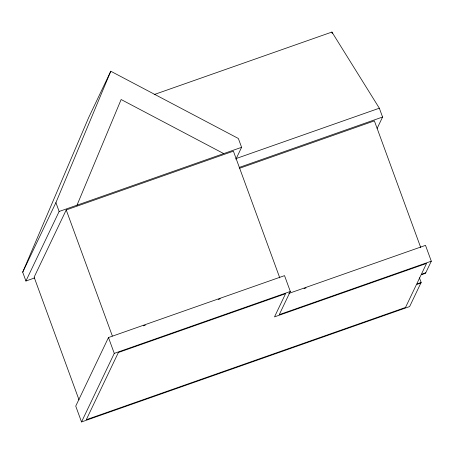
<?xml version="1.0" encoding="UTF-8"?>
<svg xmlns="http://www.w3.org/2000/svg" width="454" height="454" viewBox="0 0 454 454"><rect width="100%" height="100%" fill="white"/><g stroke="black" fill="none" stroke-linecap="round" stroke-linejoin="round"><path stroke-width="0.68" d="M34.629 277.95L25.929 281.009L22.7 272.179L55.91 202.643L110.787 71.238L238.361 138.487L241.596 147.317L235.91 159.218M77.01 205.185L121.139 99.522L223.726 153.6M22.7 272.179L88.649 117.597L110.787 71.238M25.929 281.009L59.139 211.473L241.596 147.317M279.777 277.876L233.401 151.165L66.222 209.952L34.124 277.161L79.036 399.895M288.801 293.432L425.506 245.364L431.3 261.192L279.255 314.65L290.327 291.474L284.533 275.646L108.478 337.549L75.733 406.109L81.527 421.942L409.627 306.575L421.147 282.45L419.445 277.803M81.527 421.942L114.272 353.377L290.327 291.474M377.149 128.391L382.569 117.036L379.34 108.205L331.919 32.058L154.144 94.568M431.3 261.192L425.511 273.314L421.079 274.869L416.71 284.011L421.147 282.45M235.961 158.616L379.34 108.205M239.196 167.447L382.569 117.036M239.672 168.247L374.38 120.883L420.75 247.6M143.351 325.847L145.359 325.143M218.249 299.509L220.258 298.806M304.049 288.631L306.047 287.927M425.773 272.769L421.335 274.329L426.544 263.428L274.5 316.886L285.566 293.71L118.38 352.491L86.283 419.706L405.513 307.46L416.454 284.556L420.886 282.995M66.222 209.952L112.348 336M108.478 337.549L114.272 353.377M55.91 202.643L59.139 211.473M331.919 32.058L332.209 33.443"/></g></svg>
